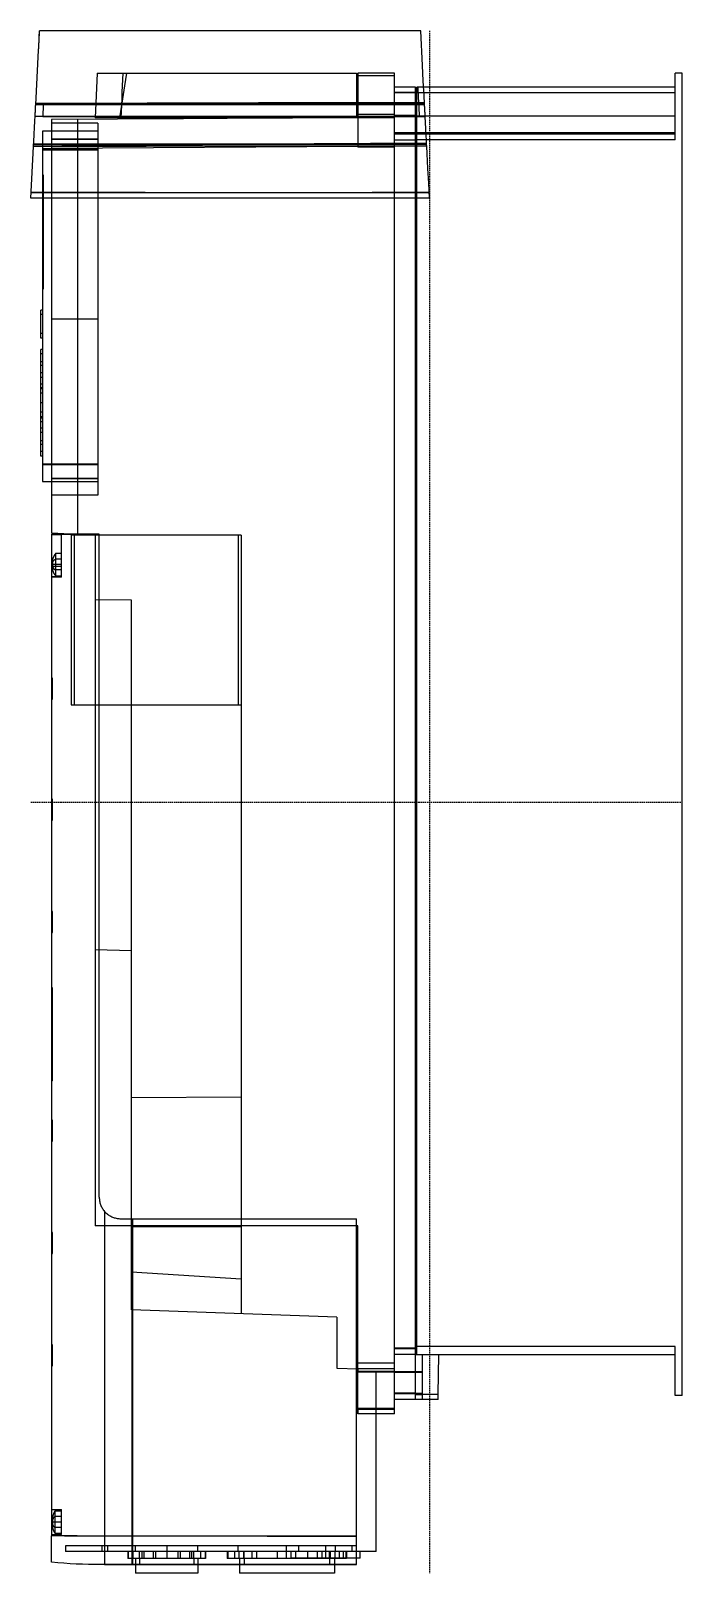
# Model space of a CAD drawing. Extents: x 0 to 232, y 0 to 549.
import ezdxf

# ---------------------------------------------------------------- set-up
doc = ezdxf.new("R2010")
doc.units = 0
doc.linetypes.add('DASHED', pattern=[0.75, 0.5, -0.25])
doc.layers.add('-15N-THT. THIẾT BỊ ĐÓNG MỞ', color=40, linetype='CONTINUOUS')

# ---------------------------------------------------------------- blocks, each defined once
blk = doc.blocks.new('06 - N - SC VSD CHIẾU HÔNG ATV630D15~D22N4')
at = {"layer": '-15N-THT. THIẾT BỊ ĐÓNG MỞ'}
for p, q in [((-229, 272.35), (-228.88, 274.58)), ((-93.13, 274.54), (-228.88, 274.58)), ((-229.18, 268.79), (-229.16, 269.16)), ((-229.16, 269.16), (-229.15, 269.51)), ((-229.15, 269.51), (-229.13, 269.86)), ((-229.13, 269.86), (-229.11, 270.19)), ((-229.11, 270.19), (-229.09, 270.5)), ((-229.09, 270.5), (-229.08, 270.79)), ((-229.08, 270.79), (-229.06, 271.06)), ((-229.06, 271.06), (-229.05, 271.31)), ((-229.05, 271.31), (-229.04, 271.54)), ((-229.04, 271.54), (-229.03, 271.75)), ((-229.03, 271.75), (-229.02, 271.92)), ((-229.02, 271.92), (-229.01, 272.07)), ((-229.01, 272.2), (-229, 272.29)), ((-229.01, 272.07), (-229.01, 272.2)), ((-229, 272.39), (-228.98, 272.64)), ((-229, 272.29), (-229, 272.35)), ((-228.98, 272.64), (-228.97, 272.88)), ((-228.97, 272.88), (-228.96, 273.1)), ((-228.96, 273.1), (-228.95, 273.3)), ((-228.95, 273.3), (-228.94, 273.49)), ((-228.94, 273.49), (-228.93, 273.66)), ((-228.93, 273.66), (-228.92, 273.82)), ((-228.92, 273.82), (-228.91, 273.95)), ((-228.91, 274.08), (-228.9, 274.18)), ((-228.91, 273.95), (-228.91, 274.08)), ((-228.9, 274.27), (-228.89, 274.35)), ((-228.9, 274.18), (-228.9, 274.27)), ((-228.89, 274.47), (-228.89, 274.48)), ((-228.89, 274.44), (-228.89, 274.47)), ((-228.89, 274.4), (-228.89, 274.44)), ((-228.89, 274.35), (-228.89, 274.4)), ((-92.49, 262.27), (-93.13, 274.54)), ((-230.26, 248.21), (-229.24, 267.65)), ((-229.24, 267.65), (-229.22, 268.04)), ((-229.22, 268.04), (-229.2, 268.42)), ((-229.2, 268.42), (-229.18, 268.79)), ((-208.33, 259.55), (-209.09, 243.55)), ((-208.33, 259.55), (-208.33, 259.55)), ((-208.33, 259.55), (-116, 259.55)), ((-199.26, 259.55), (-199.35, 257.27)), ((-197.92, 259.55), (-198.27, 257.27)), ((-116, 259.55), (-116, 243.55)), ((-116, 259.55), (-116, 259.55)), ((-115.49, 259.55), (-115.49, 244.81)), ((-115.49, 259.55), (-115.49, 259.55)), ((-102.5, 259.55), (-115.49, 259.55)), ((-102.5, 258.56), (-115.49, 258.56)), ((-102.5, 258.54), (-115.49, 258.54)), ((-102.5, 259.55), (-102.5, 259.55)), ((-102.5, -217.86), (-102.5, 259.55)), ((-92.35, 259.55), (-92.49, 262.27)), ((-92.2, 256.83), (-92.35, 259.55)), ((-2.5, 235.76), (-2.5, 259.55)), ((0, 259.55), (-2.5, 259.55)), ((0, -211.36), (0, 259.55)), ((-199.54, 252.7), (-199.64, 250.41)), ((-199.45, 254.98), (-199.54, 252.7)), ((-199.35, 257.27), (-199.45, 254.98)), ((-198.62, 254.98), (-199.33, 250.41)), ((-198.27, 257.27), (-198.62, 254.98)), ((-102.5, 254.55), (-102.5, 254.55)), ((-95, 254.55), (-102.5, 254.55)), ((-95, 254.55), (-95, 254.55)), ((-95, -212.73), (-95, 254.55)), ((-94.5, -196.86), (-94.5, 254.55)), ((-94.5, 254.55), (-94.5, 254.55)), ((-2.5, 254.55), (-94.5, 254.55)), ((-94.17, 254.55), (-94.02, 250.96)), ((-91.92, 251.39), (-92.2, 256.83)), ((-2.5, 254.55), (-2.5, 254.55)), ((-230.33, 247.01), (-230.31, 247.25)), ((-230.31, 247.25), (-230.3, 247.46)), ((-230.3, 247.46), (-230.29, 247.65)), ((-230.29, 247.65), (-230.28, 247.81)), ((-230.28, 247.94), (-230.27, 248.05)), ((-230.28, 247.81), (-230.28, 247.94)), ((-230.27, 248.12), (-230.26, 248.16)), ((-230.27, 248.05), (-230.27, 248.12)), ((-230.25, 248.36), (-230.26, 248.33)), ((-230.26, 248.33), (-230.26, 248.3)), ((-230.26, 248.3), (-230.26, 248.28)), ((-230.26, 248.28), (-230.26, 248.26)), ((-230.26, 248.26), (-230.26, 248.24)), ((-230.26, 248.24), (-230.26, 248.22)), ((-230.26, 248.22), (-230.26, 248.21)), ((-230.26, 248.2), (-230.26, 248.19)), ((-210.43, 248.2), (-230.26, 248.18)), ((-230.26, 248.19), (-230.26, 248.18)), ((-230.26, 248.18), (-230.26, 248.18)), ((-230.26, 248.16), (-230.26, 248.18)), ((-230.26, 248.18), (-230.26, 248.18)), ((-230.26, 248.18), (-230.26, 248.18)), ((-230.25, 248.4), (-230.25, 248.36)), ((-210.41, 248.73), (-230.24, 248.65)), ((-210.41, 248.69), (-230.24, 248.66)), ((-227.61, 248.18), (-227.68, 244.06)), ((-190.59, 248.21), (-210.43, 248.2)), ((-190.58, 248.79), (-210.41, 248.73)), ((-190.58, 248.7), (-210.41, 248.69)), ((-199.68, 248.12), (-200.03, 245.84)), ((-199.74, 248.12), (-199.83, 245.84)), ((-199.64, 250.41), (-199.74, 248.12)), ((-199.33, 250.41), (-199.68, 248.12)), ((-170.74, 248.22), (-190.59, 248.21)), ((-170.74, 248.85), (-190.58, 248.79)), ((-170.74, 248.71), (-190.58, 248.7)), ((-150.89, 248.9), (-170.74, 248.85)), ((-150.89, 248.71), (-170.74, 248.71)), ((-150.89, 248.22), (-170.74, 248.22)), ((-131.44, 248.94), (-150.89, 248.9)), ((-131.43, 248.7), (-150.89, 248.71)), ((-131.42, 248.21), (-150.89, 248.22)), ((-111.61, 248.98), (-131.44, 248.94)), ((-111.6, 248.69), (-131.43, 248.7)), ((-111.59, 248.2), (-131.42, 248.21)), ((-91.79, 249.01), (-111.61, 248.98)), ((-91.78, 248.66), (-111.6, 248.69)), ((-91.75, 248.18), (-111.59, 248.2)), ((-95, 252.59), (-102.5, 252.59)), ((-95, 252.54), (-102.5, 252.54)), ((-95, 252.04), (-95, 252.04)), ((-94.5, 252.04), (-95, 252.04)), ((-94.5, 249.84), (-95, 249.84)), ((-94.5, 249.8), (-95, 249.8)), ((-2.5, 252.55), (-94.5, 252.55)), ((-94.5, 252.04), (-94.5, 252.04)), ((-94.02, 250.96), (-93.84, 247.51)), ((-93.84, 247.51), (-93.66, 244.06)), ((-91.78, 248.66), (-91.92, 251.39)), ((-91.77, 248.62), (-91.78, 248.66)), ((-91.77, 248.58), (-91.77, 248.62)), ((-91.77, 248.54), (-91.77, 248.58)), ((-91.77, 248.5), (-91.77, 248.54)), ((-91.77, 248.47), (-91.77, 248.5)), ((-91.76, 248.43), (-91.77, 248.47)), ((-91.76, 248.4), (-91.76, 248.43)), ((-91.76, 248.36), (-91.76, 248.4)), ((-91.76, 248.33), (-91.76, 248.36)), ((-91.76, 248.3), (-91.76, 248.33)), ((-91.76, 248.28), (-91.76, 248.3)), ((-91.75, 248.26), (-91.76, 248.28)), ((-91.75, 248.24), (-91.75, 248.26)), ((-91.75, 248.22), (-91.75, 248.24)), ((-91.75, 248.2), (-91.75, 248.22)), ((-91.75, 248.19), (-91.75, 248.2)), ((-91.75, 248.18), (-91.75, 248.19)), ((-91.75, 248.18), (-91.75, 248.18)), ((-91.75, 248.16), (-91.75, 248.18)), ((-91.75, 248.18), (-91.75, 248.18)), ((-91.75, 248.18), (-91.75, 248.18)), ((-91.75, 248.12), (-91.75, 248.16)), ((-91.74, 248.05), (-91.75, 248.12)), ((-91.74, 247.94), (-91.74, 248.05)), ((-91.73, 247.81), (-91.74, 247.94)), ((-91.72, 247.65), (-91.73, 247.81)), ((-91.71, 247.47), (-91.72, 247.65)), ((-91.7, 247.25), (-91.71, 247.47)), ((-91.69, 247.01), (-91.7, 247.25)), ((-230.61, 241.6), (-230.58, 242.15)), ((-230.58, 242.15), (-230.55, 242.67)), ((-230.55, 242.67), (-230.53, 243.18)), ((-230.53, 243.18), (-230.5, 243.66)), ((-230.5, 243.66), (-230.48, 244.13)), ((-230.48, 244.13), (-230.45, 244.57)), ((-210.58, 244.07), (-230.48, 244.05)), ((-230.48, 244.05), (-230.48, 244.05)), ((-230.45, 244.57), (-230.43, 244.99)), ((-230.43, 244.99), (-230.41, 245.39)), ((-230.41, 245.39), (-230.39, 245.76)), ((-230.39, 245.76), (-230.37, 246.11)), ((-230.37, 246.11), (-230.36, 246.44)), ((-230.36, 246.44), (-230.34, 246.73)), ((-230.34, 246.73), (-230.33, 247.01)), ((-227.68, 244.06), (-208.48, 244.07)), ((-227.68, 244.06), (-227.68, 244.06)), ((-177.68, 243.26), (-224.61, 243.05)), ((-224.61, 243.05), (-224.61, 95.82)), ((-224.61, 243.05), (-224.61, 243.05)), ((-208.11, 241.69), (-224.61, 241.69)), ((-224.61, 241.69), (-224.61, 241.69)), ((-215.31, 243.09), (-215.31, 243.09)), ((-215.31, 95.33), (-215.31, 243.09)), ((-190.69, 244.09), (-210.58, 244.07)), ((-209.09, 243.55), (-209.09, 243.55)), ((-116, 243.55), (-209.09, 243.55)), ((-208.48, 244.07), (-189.29, 244.09)), ((-208.11, 241.69), (-208.11, 241.69)), ((-208.11, 241.69), (-208.11, 109.22)), ((-200.03, 245.84), (-200.39, 243.55)), ((-199.83, 245.84), (-199.93, 243.55)), ((-170.78, 244.09), (-190.69, 244.09)), ((-189.29, 244.09), (-170.08, 244.09)), ((-162.04, 243.34), (-177.68, 243.26)), ((-150.86, 244.09), (-170.78, 244.09)), ((-170.08, 244.09), (-150.88, 244.09)), ((-115.49, 243.55), (-162.04, 243.34)), ((-150.88, 244.09), (-132.06, 244.09)), ((-131.33, 244.09), (-150.86, 244.09)), ((-132.06, 244.09), (-112.86, 244.07)), ((-111.43, 244.07), (-131.33, 244.09)), ((-116, 243.55), (-116, 243.55)), ((-102.5, 244.85), (-115.49, 244.85)), ((-115.49, 244.81), (-115.49, 233.13)), ((-102.5, 244.81), (-115.49, 244.81)), ((-115.49, 243.55), (-115.49, 243.55)), ((-102.5, 243.55), (-115.49, 243.55)), ((-112.86, 244.07), (-93.66, 244.06)), ((-91.53, 244.05), (-111.43, 244.07)), ((-95, 244.46), (-102.5, 244.46)), ((-95, 244.34), (-102.5, 244.34)), ((-102.5, 243.55), (-102.5, 243.55)), ((-94.5, 242.29), (-95, 242.29)), ((-94.5, 242.12), (-95, 242.12)), ((-2.5, 244.25), (-94.5, 244.25)), ((-93.66, 244.06), (-93.35, 244.06)), ((-93.66, 244.06), (-93.66, 244.06)), ((-93.35, 244.06), (-92.75, 244.05)), ((-92.75, 244.05), (-92.14, 244.05)), ((-92.14, 244.05), (-91.84, 244.05)), ((-91.84, 244.05), (-91.53, 244.05)), ((-91.68, 246.74), (-91.69, 247.01)), ((-91.66, 246.44), (-91.68, 246.74)), ((-91.64, 246.12), (-91.66, 246.44)), ((-91.62, 245.77), (-91.64, 246.12)), ((-91.6, 245.4), (-91.62, 245.77)), ((-91.58, 245.01), (-91.6, 245.4)), ((-91.56, 244.59), (-91.58, 245.01)), ((-91.54, 244.14), (-91.56, 244.59)), ((-91.51, 243.68), (-91.54, 244.14)), ((-91.49, 243.2), (-91.51, 243.68)), ((-91.46, 242.69), (-91.49, 243.2)), ((-91.44, 242.17), (-91.46, 242.69)), ((-91.41, 241.63), (-91.44, 242.17)), ((-91.38, 241.07), (-91.41, 241.63)), ((-230.9, 236.09), (-230.86, 236.74)), ((-230.86, 236.74), (-230.83, 237.39)), ((-230.83, 237.39), (-230.8, 238.03)), ((-230.8, 238.03), (-230.76, 238.66)), ((-230.76, 238.66), (-230.73, 239.28)), ((-230.73, 239.28), (-230.7, 239.88)), ((-230.7, 239.88), (-230.67, 240.47)), ((-230.67, 240.47), (-230.64, 241.04)), ((-230.64, 241.04), (-230.61, 241.6)), ((-227.88, 238.82), (-227.88, 238.82)), ((-227.88, 238.82), (-227.88, 114.13)), ((-208.11, 238.82), (-227.88, 238.82)), ((-208.11, 238.82), (-208.11, 238.82)), ((-95, 238.25), (-102.5, 238.25)), ((-95, 238.24), (-102.5, 238.24)), ((-95, 237.77), (-102.5, 237.77)), ((-95, 237.76), (-102.5, 237.76)), ((-2.5, 238.26), (-94.5, 238.26)), ((-2.5, 237.76), (-94.5, 237.76)), ((-91.35, 240.5), (-91.38, 241.07)), ((-91.32, 239.91), (-91.35, 240.5)), ((-91.29, 239.31), (-91.32, 239.91)), ((-91.25, 238.69), (-91.29, 239.31)), ((-91.22, 238.07), (-91.25, 238.69)), ((-91.19, 237.43), (-91.22, 238.07)), ((-91.15, 236.79), (-91.19, 237.43)), ((-91.12, 236.14), (-91.15, 236.79)), ((-91.08, 235.48), (-91.12, 236.14)), ((-232, 215.05), (-231.04, 233.42)), ((-231.04, 233.42), (-231, 234.09)), ((-210.98, 233.44), (-231.04, 233.42)), ((-210.97, 233.72), (-231.03, 233.56)), ((-231, 234.09), (-230.97, 234.76)), ((-210.95, 234.2), (-231, 234.2)), ((-210.96, 234.14), (-231, 234.11)), ((-230.97, 234.76), (-230.93, 235.43)), ((-230.93, 235.43), (-230.9, 236.09)), ((-227.88, 232.74), (-208.11, 232.74)), ((-208.11, 232.12), (-227.88, 232.12)), ((-224.61, 235.98), (-208.11, 235.98)), ((-208.11, 235.97), (-224.61, 235.97)), ((-115.49, 233.6), (-224.61, 233.51)), ((-115.49, 233.4), (-224.61, 232.72)), ((-190.93, 233.45), (-210.98, 233.44)), ((-190.92, 233.87), (-210.97, 233.72)), ((-190.91, 234.16), (-210.96, 234.14)), ((-190.91, 234.19), (-210.95, 234.2)), ((-170.85, 233.46), (-190.93, 233.45)), ((-170.85, 234.02), (-190.92, 233.87)), ((-170.85, 234.18), (-190.91, 234.19)), ((-170.85, 234.18), (-190.91, 234.16)), ((-150.78, 234.19), (-170.85, 234.18)), ((-150.78, 234.17), (-170.85, 234.18)), ((-150.78, 234.17), (-170.85, 234.02)), ((-150.78, 233.47), (-170.85, 233.46)), ((-131.11, 234.31), (-150.78, 234.17)), ((-131.11, 234.2), (-150.78, 234.19)), ((-131.11, 234.15), (-150.78, 234.17)), ((-131.09, 233.48), (-150.78, 233.47)), ((-111.07, 234.44), (-131.11, 234.31)), ((-111.06, 234.2), (-131.11, 234.2)), ((-111.06, 234.13), (-131.11, 234.15)), ((-111.03, 233.48), (-131.09, 233.48)), ((-102.5, 233.16), (-115.49, 233.16)), ((-102.5, 233.13), (-115.49, 233.13)), ((-91.04, 234.58), (-111.07, 234.44)), ((-91.02, 234.2), (-111.06, 234.2)), ((-91.01, 234.1), (-111.06, 234.13)), ((-90.98, 233.47), (-111.03, 233.48)), ((-95, 235.7), (-102.5, 235.7)), ((-95, 235.67), (-102.5, 235.67)), ((-94.5, 235.73), (-95, 235.73)), ((-94.5, 235.72), (-95, 235.72)), ((-94.5, 235.32), (-95, 235.32)), ((-94.5, 235.3), (-95, 235.3)), ((-94.5, 232.53), (-95, 232.53)), ((-94.5, 232.2), (-95, 232.2)), ((-2.5, 235.76), (-94.5, 235.76)), ((-91.05, 234.81), (-91.08, 235.48)), ((-91.01, 234.14), (-91.05, 234.81)), ((-90.98, 233.47), (-91.01, 234.14)), ((-90.84, 230.84), (-90.98, 233.47)), ((-90.7, 228.21), (-90.84, 230.84)), ((-90.57, 225.58), (-90.7, 228.21)), ((-90.29, 220.32), (-90.57, 225.58)), ((-227.88, 223.32), (-227.88, 223.32)), ((-227.88, 223.32), (-227.58, 223.32)), ((-227.58, 221.76), (-227.88, 221.76)), ((-227.88, 221.71), (-227.58, 221.71)), ((-227.58, 223.32), (-227.58, 223.32)), ((-227.58, 223.32), (-227.58, 182.62)), ((-90.15, 217.68), (-90.29, 220.32)), ((-232, 215.05), (-232, 215.05)), ((-90.01, 215.05), (-232, 215.05)), ((-211.6, 216.97), (-231.9, 216.98)), ((-211.6, 216.91), (-231.9, 216.9)), ((-224.61, 217.07), (-208.11, 217.07)), ((-191.3, 216.97), (-211.6, 216.97)), ((-191.3, 216.93), (-211.6, 216.91)), ((-170.98, 216.96), (-191.3, 216.97)), ((-170.98, 216.94), (-191.3, 216.93)), ((-150.65, 216.96), (-170.98, 216.96)), ((-150.65, 216.95), (-170.98, 216.94)), ((-130.72, 216.95), (-150.65, 216.96)), ((-130.72, 216.96), (-150.65, 216.95)), ((-110.42, 216.97), (-130.72, 216.96)), ((-110.42, 216.94), (-130.72, 216.95)), ((-90.12, 216.98), (-110.42, 216.97)), ((-90.11, 216.93), (-110.42, 216.94)), ((-90.01, 215.05), (-90.15, 217.68)), ((-90.01, 215.05), (-90.01, 215.05)), ((-227.88, 184.29), (-227.58, 184.29)), ((-227.58, 184.25), (-227.88, 184.25)), ((-227.88, 182.62), (-227.88, 182.62)), ((-227.88, 182.62), (-227.58, 182.62)), ((-227.58, 182.62), (-227.58, 182.62)), ((-228.38, 165.17), (-228.38, 175.17)), ((-227.88, 175.17), (-228.38, 175.17)), ((-228.38, 175.17), (-228.38, 175.17)), ((-227.88, 173.57), (-228.38, 173.57)), ((-227.88, 175.17), (-227.88, 175.17)), ((-224.61, 172.04), (-208.11, 172.04)), ((-227.88, 166.77), (-228.38, 166.77)), ((-227.88, 165.17), (-228.38, 165.17)), ((-228.38, 165.17), (-228.38, 165.17)), ((-227.88, 165.17), (-227.88, 165.17)), ((-228.38, 147.17), (-228.38, 161.17)), ((-227.88, 161.17), (-228.38, 161.17)), ((-228.38, 161.17), (-228.38, 161.17)), ((-227.88, 159.57), (-228.38, 159.57)), ((-227.88, 161.17), (-227.88, 161.17)), ((-228.38, 156.87), (-227.88, 156.87)), ((-228.38, 155.57), (-227.88, 155.57)), ((-227.88, 152.77), (-228.38, 152.77)), ((-227.88, 151.17), (-228.38, 151.17)), ((-228.38, 151.17), (-228.38, 151.17)), ((-228.38, 148.87), (-227.88, 148.87)), ((-227.88, 151.17), (-227.88, 151.17)), ((-228.38, 147.57), (-227.88, 147.57)), ((-228.38, 147.37), (-227.88, 147.37)), ((-228.38, 147.17), (-228.38, 147.17)), ((-228.38, 137.17), (-228.38, 147.17)), ((-227.88, 147.17), (-228.38, 147.17)), ((-227.88, 145.57), (-228.38, 145.57)), ((-227.88, 147.17), (-227.88, 147.17)), ((-227.88, 142.17), (-228.38, 142.17)), ((-228.38, 142.17), (-228.38, 142.17)), ((-227.88, 142.17), (-228.38, 142.17)), ((-227.88, 142.17), (-228.38, 142.17)), ((-227.88, 138.77), (-228.38, 138.77)), ((-227.88, 142.17), (-227.88, 142.17)), ((-228.38, 123.17), (-228.38, 137.17)), ((-228.38, 137.17), (-228.38, 137.17)), ((-227.88, 137.17), (-228.38, 137.17)), ((-228.38, 136.97), (-227.88, 136.97)), ((-228.38, 136.8), (-227.88, 136.8)), ((-228.38, 135.47), (-227.88, 135.47)), ((-228.38, 133.17), (-228.38, 133.17)), ((-227.88, 133.17), (-228.38, 133.17)), ((-227.88, 137.17), (-227.88, 137.17)), ((-227.88, 133.17), (-227.88, 133.17)), ((-227.88, 131.57), (-228.38, 131.57)), ((-228.38, 128.77), (-227.88, 128.77)), ((-228.38, 127.47), (-227.88, 127.47)), ((-227.88, 124.77), (-228.38, 124.77)), ((-228.38, 123.17), (-228.38, 123.17)), ((-227.88, 123.17), (-228.38, 123.17)), ((-227.88, 123.17), (-227.88, 123.17)), ((-227.88, 120.45), (-208.11, 120.45)), ((-208.11, 120.09), (-227.88, 120.09)), ((-224.61, 115.36), (-208.11, 115.36)), ((-227.88, 114.13), (-227.88, 114.13)), ((-227.88, 114.13), (-208.11, 114.13)), ((-208.11, 115.1), (-224.61, 115.1)), ((-208.11, 114.13), (-208.11, 114.13)), ((-208.11, 109.22), (-224.61, 109.22)), ((-224.61, 109.22), (-224.61, 109.22)), ((-208.11, 109.22), (-208.11, 109.22)), ((-224.61, 95.82), (-209.11, 95)), ((-224.61, 95.82), (-224.61, 95.82)), ((-224.61, 95.39), (-224.61, -261.22)), ((-224.61, 95.39), (-221.11, 95.39)), ((-224.61, 95.3), (-221.11, 95.3)), ((-220.34, 95.39), (-221.11, 95.39)), ((-221.11, 80.11), (-221.11, 95.39)), ((-220, 95.3), (-221.11, 95.3)), ((-219.57, 95.39), (-220.34, 95.39)), ((-218.89, 95.3), (-220, 95.3)), ((-218.8, 95.39), (-219.57, 95.39)), ((-217.77, 95.3), (-218.89, 95.3)), ((-218.03, 95.39), (-218.8, 95.39)), ((-217.26, 95.39), (-218.03, 95.39)), ((-216.66, 95.3), (-217.77, 95.3)), ((-210.06, 95.05), (-217.58, 95.05)), ((-217.58, 95.05), (-217.58, 34.55)), ((-216.49, 95.39), (-217.26, 95.39)), ((-215.54, 95.3), (-216.66, 95.3)), ((-216.61, 95.05), (-216.61, 34.55)), ((-215.09, 95.39), (-216.49, 95.39)), ((-214.42, 95.3), (-215.54, 95.3)), ((-215.31, 95.33), (-215.31, 95.33)), ((-213.7, 95.39), (-215.09, 95.39)), ((-213.31, 95.3), (-214.42, 95.3)), ((-212.3, 95.39), (-213.7, 95.39)), ((-212.19, 95.3), (-213.31, 95.3)), ((-207.63, 95.39), (-212.3, 95.39)), ((-211.07, 95.3), (-212.19, 95.3)), ((-207.63, 95.3), (-211.07, 95.3)), ((-210.06, 95.05), (-210.06, 95.05)), ((-209.11, 95.05), (-209.11, -150.86)), ((-209.11, 95.05), (-209.11, 95.05)), ((-157.11, 95.05), (-209.11, 95.05)), ((-209.11, 95), (-209.11, 95)), ((-207.63, -140.72), (-207.63, 95.39)), ((-158.07, 34.55), (-158.07, 95.05)), ((-157.11, 95.05), (-157.11, 95.05)), ((-157.11, 95.05), (-157.11, -182.22)), ((-223.58, 87.94), (-223.63, 87.86)), ((-223.53, 88.02), (-223.58, 87.94)), ((-223.48, 88.1), (-223.53, 88.02)), ((-223.42, 88.18), (-223.48, 88.1)), ((-223.37, 88.26), (-223.42, 88.18)), ((-223.31, 88.34), (-223.37, 88.26)), ((-223.25, 88.42), (-223.31, 88.34)), ((-223.19, 88.49), (-223.25, 88.42)), ((-223.13, 88.57), (-223.19, 88.49)), ((-223.13, 80.54), (-223.13, 88.57)), ((-223.13, 88.57), (-221.11, 88.57)), ((-221.11, 84.6), (-224.61, 84.6)), ((-221.11, 83.86), (-224.61, 83.86)), ((-224.19, 86.62), (-224.21, 86.53)), ((-224.21, 82.57), (-224.21, 86.53)), ((-224.19, 82.48), (-224.21, 82.57)), ((-224.16, 86.72), (-224.19, 86.62)), ((-224.16, 82.39), (-224.19, 82.48)), ((-224.12, 86.81), (-224.16, 86.72)), ((-224.12, 82.3), (-224.16, 82.39)), ((-224.09, 86.9), (-224.12, 86.81)), ((-224.06, 86.99), (-224.09, 86.9)), ((-224.02, 87.08), (-224.06, 86.99)), ((-223.98, 87.17), (-224.02, 87.08)), ((-223.94, 87.26), (-223.98, 87.17)), ((-223.9, 87.34), (-223.94, 87.26)), ((-223.86, 87.43), (-223.9, 87.34)), ((-223.82, 87.52), (-223.86, 87.43)), ((-223.77, 87.6), (-223.82, 87.52)), ((-223.73, 87.69), (-223.77, 87.6)), ((-223.68, 87.77), (-223.73, 87.69)), ((-223.63, 87.86), (-223.68, 87.77)), ((-221.11, 86.48), (-223.13, 86.48)), ((-221.11, 82.63), (-223.13, 82.63)), ((-224.61, 80.15), (-224.61, 80.15)), ((-221.11, 80.15), (-224.61, 80.15)), ((-224.61, 80.11), (-224.61, 80.11)), ((-221.11, 80.11), (-224.61, 80.11)), ((-224.09, 82.21), (-224.12, 82.3)), ((-224.06, 82.12), (-224.09, 82.21)), ((-224.02, 82.03), (-224.06, 82.12)), ((-223.98, 81.94), (-224.02, 82.03)), ((-223.94, 81.85), (-223.98, 81.94)), ((-223.9, 81.76), (-223.94, 81.85)), ((-223.86, 81.67), (-223.9, 81.76)), ((-223.82, 81.59), (-223.86, 81.67)), ((-223.77, 81.5), (-223.82, 81.59)), ((-223.73, 81.42), (-223.77, 81.5)), ((-223.68, 81.33), (-223.73, 81.42)), ((-223.63, 81.25), (-223.68, 81.33)), ((-223.58, 81.17), (-223.63, 81.25)), ((-223.53, 81.08), (-223.58, 81.17)), ((-223.48, 81), (-223.53, 81.08)), ((-223.42, 80.92), (-223.48, 81)), ((-223.37, 80.84), (-223.42, 80.92)), ((-223.31, 80.77), (-223.37, 80.84)), ((-223.25, 80.69), (-223.31, 80.77)), ((-223.19, 80.61), (-223.25, 80.69)), ((-223.13, 80.54), (-223.19, 80.61)), ((-223.13, 80.54), (-221.11, 80.54)), ((-221.11, 80.15), (-221.11, 80.15)), ((-221.11, 80.11), (-221.11, 80.11)), ((-209.11, 72.02), (-209.11, 72.02)), ((-196.11, 71.83), (-209.11, 72.02)), ((-196.11, 71.83), (-196.11, 71.83)), ((-196.11, -151.25), (-196.11, 71.83)), ((-224.31, 44.12), (-224.61, 44.12)), ((-224.31, 36.64), (-224.31, 44.12)), ((-224.31, 43.41), (-224.61, 43.41)), ((-224.31, 36.87), (-224.61, 36.87)), ((-224.61, 36.64), (-224.31, 36.64)), ((-217.58, 34.55), (-157.11, 34.55)), ((-224.31, 1.01), (-224.61, 1.01)), ((-224.31, 0.3), (-224.61, 0.3)), ((-224.31, -6.47), (-224.31, 1.01)), ((-224.31, -6.25), (-224.61, -6.25)), ((-224.61, -6.47), (-224.31, -6.47)), ((-224.31, -38.99), (-224.61, -38.99)), ((-224.31, -39.7), (-224.61, -39.7)), ((-224.31, -46.47), (-224.31, -38.99)), ((-224.31, -46.25), (-224.61, -46.25)), ((-224.61, -46.47), (-224.31, -46.47)), ((-209.11, -52.66), (-209.11, -52.66)), ((-196.11, -53.02), (-209.11, -52.66)), ((-196.11, -53.02), (-196.11, -53.02)), ((-224.31, -66.16), (-224.61, -66.16)), ((-224.61, -66.16), (-224.61, -66.16)), ((-224.31, -99.3), (-224.31, -66.16)), ((-224.31, -66.16), (-224.31, -66.16)), ((-224.31, -73.73), (-224.61, -73.73)), ((-224.31, -78.99), (-224.61, -78.99)), ((-224.31, -79.22), (-224.61, -79.22)), ((-224.31, -85.76), (-224.61, -85.76)), ((-224.61, -86.47), (-224.31, -86.47)), ((-224.61, -91.73), (-224.31, -91.73)), ((-224.31, -99.3), (-224.61, -99.3)), ((-157.11, -105.06), (-196.11, -105.3)), ((-196.11, -105.3), (-196.11, -105.3)), ((-157.11, -105.06), (-157.11, -105.06)), ((-224.31, -113.29), (-224.61, -113.29)), ((-224.31, -114), (-224.61, -114)), ((-224.31, -120.77), (-224.31, -113.29)), ((-224.31, -120.55), (-224.61, -120.55)), ((-224.61, -120.77), (-224.31, -120.77)), ((-207.63, -140.72), (-207.63, -140.72)), ((-207.63, -140.72), (-207.62, -141.05)), ((-207.62, -141.05), (-207.6, -141.38)), ((-207.6, -141.38), (-207.56, -141.71)), ((-207.56, -141.71), (-207.51, -142.04)), ((-207.51, -142.04), (-207.45, -142.36)), ((-207.45, -142.36), (-207.37, -142.69)), ((-207.37, -142.69), (-207.27, -143.01)), ((-207.27, -143.01), (-207.16, -143.33)), ((-207.16, -143.33), (-207.04, -143.65)), ((-207.04, -143.65), (-206.9, -143.97)), ((-206.9, -143.97), (-206.75, -144.28)), ((-206.75, -144.28), (-206.58, -144.58)), ((-206.58, -144.58), (-206.39, -144.88)), ((-206.39, -144.88), (-206.19, -145.18)), ((-206.19, -145.18), (-205.97, -145.47)), ((-205.97, -145.47), (-205.74, -145.75)), ((-205.78, -145.7), (-205.78, -145.7)), ((-205.78, -145.7), (-205.78, -271.44)), ((-205.74, -145.75), (-205.49, -146.02)), ((-205.49, -146.02), (-205.23, -146.28)), ((-205.23, -146.28), (-204.95, -146.53)), ((-204.95, -146.53), (-204.66, -146.76)), ((-204.66, -146.76), (-204.36, -146.98)), ((-204.36, -146.98), (-204.07, -147.18)), ((-204.07, -147.18), (-203.78, -147.35)), ((-203.78, -147.35), (-203.49, -147.51)), ((-203.49, -147.51), (-203.19, -147.65)), ((-203.19, -147.65), (-202.89, -147.79)), ((-202.89, -147.79), (-202.58, -147.91)), ((-202.58, -147.91), (-202.27, -148.01)), ((-202.27, -148.01), (-201.95, -148.1)), ((-201.95, -148.1), (-201.63, -148.18)), ((-201.63, -148.18), (-201.3, -148.25)), ((-201.3, -148.25), (-200.97, -148.3)), ((-224.31, -153.29), (-224.61, -153.29)), ((-224.31, -160.77), (-224.31, -153.29)), ((-115.48, -150.86), (-209.11, -150.86)), ((-209.11, -150.86), (-209.11, -150.86)), ((-200.97, -148.3), (-200.64, -148.33)), ((-200.64, -148.33), (-200.31, -148.35)), ((-200.31, -148.35), (-199.98, -148.36)), ((-199.98, -148.36), (-199.98, -148.36)), ((-199.98, -148.36), (-187.93, -148.36)), ((-196.11, -150.86), (-196.11, -150.86)), ((-196.11, -180.86), (-196.11, -151.25)), ((-157.11, -151.39), (-196.11, -151.25)), ((-195.85, -271.45), (-195.85, -148.36)), ((-195.62, -271.44), (-195.62, -148.36)), ((-187.93, -148.36), (-151.77, -148.36)), ((-157.11, -150.86), (-157.11, -150.86)), ((-151.77, -148.36), (-140.1, -148.36)), ((-140.1, -148.36), (-116, -148.36)), ((-116, -271.44), (-116, -148.36)), ((-116, -148.36), (-116, -148.36)), ((-115.48, -201.86), (-115.48, -150.86)), ((-115.48, -150.86), (-115.48, -150.86)), ((-224.31, -154), (-224.61, -154)), ((-224.31, -160.55), (-224.61, -160.55)), ((-224.61, -160.77), (-224.31, -160.77)), ((-184.97, -168.12), (-196.11, -167.44)), ((-179.4, -168.47), (-184.97, -168.12)), ((-173.83, -168.81), (-179.4, -168.47)), ((-162.69, -169.49), (-173.83, -168.81)), ((-157.11, -169.83), (-162.69, -169.49)), ((-196.11, -180.86), (-196.11, -180.86)), ((-123, -183.43), (-196.11, -180.86)), ((-157.11, -182.22), (-157.11, -182.22)), ((-123, -183.43), (-123, -201.63)), ((-123, -183.43), (-123, -183.43)), ((-224.31, -193.29), (-224.61, -193.29)), ((-224.31, -194), (-224.61, -194)), ((-224.31, -200.77), (-224.31, -193.29)), ((-95, -194.5), (-102.5, -194.5)), ((-95, -194.64), (-102.5, -194.64)), ((-102.5, -196.72), (-102.5, -196.72)), ((-94.5, -196.72), (-102.5, -196.72)), ((-95, -196.72), (-95, -196.72)), ((-2.5, -196.86), (-95, -196.86)), ((-95, -196.86), (-95, -196.86)), ((-2.5, -193.86), (-94.5, -193.86)), ((-94.5, -196.72), (-94.5, -196.72)), ((-94.5, -196.86), (-94.5, -196.86)), ((-92.5, -196.86), (-92.5, -196.86)), ((-92.5, -212.73), (-92.5, -196.86)), ((-86.86, -210.83), (-86.62, -196.86)), ((-86.62, -196.86), (-86.62, -196.86)), ((-2.5, -211.36), (-2.5, -193.86)), ((-2.5, -196.86), (-2.5, -196.86)), ((-224.31, -200.55), (-224.61, -200.55)), ((-224.61, -200.77), (-224.31, -200.77)), ((-123, -201.63), (-115.5, -201.77)), ((-123, -201.63), (-123, -201.63)), ((-115.5, -201.77), (-115.5, -201.77)), ((-115.5, -202.87), (-115.5, -201.77)), ((-115.5, -201.86), (-115.5, -201.86)), ((-102.5, -201.86), (-115.5, -201.86)), ((-115.49, -202.68), (-115.5, -202.68)), ((-115.49, -202.87), (-115.5, -202.87)), ((-115.5, -217.86), (-115.5, -202.87)), ((-115.49, -201.86), (-115.49, -201.86)), ((-115.49, -201.86), (-115.49, -202.96)), ((-102.5, -202.73), (-115.49, -202.73)), ((-102.5, -202.96), (-115.49, -202.96)), ((-102.5, -199.81), (-115.48, -199.81)), ((-102.5, -199.85), (-115.48, -199.85)), ((-115.48, -201.86), (-115.48, -201.86)), ((-109, -266.86), (-109, -202.73)), ((-102.5, -201.86), (-102.5, -201.86)), ((-92.5, -202.93), (-102.5, -202.93)), ((-102.5, -202.99), (-92.5, -202.99)), ((-95, -210.46), (-102.5, -210.46)), ((-95, -210.76), (-102.5, -210.76)), ((-102.5, -212.73), (-102.5, -212.73)), ((-86.89, -212.73), (-102.5, -212.73)), ((-95, -210.52), (-92.5, -210.52)), ((-95, -210.57), (-92.5, -210.57)), ((-95, -210.71), (-92.5, -210.71)), ((-95, -210.83), (-92.5, -210.83)), ((-95, -210.9), (-92.5, -210.9)), ((-95, -210.93), (-92.5, -210.93)), ((-95, -212.73), (-95, -212.73)), ((-92.5, -210.83), (-86.86, -210.83)), ((-92.5, -210.88), (-86.86, -210.88)), ((-92.5, -212.73), (-92.5, -212.73)), ((-86.89, -212.24), (-86.88, -212.13)), ((-86.89, -212.34), (-86.89, -212.24)), ((-86.89, -212.43), (-86.89, -212.34)), ((-86.89, -212.51), (-86.89, -212.43)), ((-86.89, -212.57), (-86.89, -212.51)), ((-86.89, -212.63), (-86.89, -212.57)), ((-86.89, -212.67), (-86.89, -212.63)), ((-86.89, -212.71), (-86.89, -212.67)), ((-86.89, -212.72), (-86.89, -212.71)), ((-86.89, -212.73), (-86.89, -212.72)), ((-86.89, -212.73), (-86.89, -212.73)), ((-86.88, -211.75), (-86.87, -211.61)), ((-86.88, -211.88), (-86.88, -211.75)), ((-86.88, -212.01), (-86.88, -211.88)), ((-86.88, -212.13), (-86.88, -212.01)), ((-86.87, -211.15), (-86.86, -210.99)), ((-86.87, -211.31), (-86.87, -211.15)), ((-86.87, -211.46), (-86.87, -211.31)), ((-86.87, -211.61), (-86.87, -211.46)), ((-86.86, -210.99), (-86.86, -210.83)), ((0, -211.36), (-2.5, -211.36)), ((-115.49, -215.76), (-115.5, -215.76)), ((-115.49, -216.34), (-115.5, -216.34)), ((-102.5, -217.86), (-115.5, -217.86)), ((-115.5, -217.86), (-115.5, -217.86)), ((-115.49, -215.76), (-115.49, -217.86)), ((-102.5, -215.93), (-115.49, -215.93)), ((-102.5, -216.31), (-115.49, -216.31)), ((-115.49, -217.86), (-115.49, -217.86)), ((-102.5, -217.86), (-102.5, -217.86)), ((-224.61, -251.91), (-221.11, -251.91)), ((-223.54, -252.58), (-223.58, -252.66)), ((-223.49, -252.5), (-223.54, -252.58)), ((-223.45, -252.42), (-223.49, -252.5)), ((-223.4, -252.34), (-223.45, -252.42)), ((-223.4, -252.34), (-223.4, -260.38)), ((-223.4, -252.34), (-221.11, -252.34)), ((-221.11, -260.81), (-221.11, -251.91)), ((-221.11, -256.36), (-224.61, -256.36)), ((-224.19, -254.27), (-224.21, -254.36)), ((-224.21, -258.36), (-224.21, -254.36)), ((-224.17, -254.18), (-224.19, -254.27)), ((-224.15, -254.1), (-224.17, -254.18)), ((-224.12, -254.01), (-224.15, -254.1)), ((-224.1, -253.92), (-224.12, -254.01)), ((-224.07, -253.84), (-224.1, -253.92)), ((-224.04, -253.75), (-224.07, -253.84)), ((-224.01, -253.66), (-224.04, -253.75)), ((-223.98, -253.58), (-224.01, -253.66)), ((-223.95, -253.49), (-223.98, -253.58)), ((-223.92, -253.41), (-223.95, -253.49)), ((-223.89, -253.32), (-223.92, -253.41)), ((-223.85, -253.24), (-223.89, -253.32)), ((-223.82, -253.15), (-223.85, -253.24)), ((-223.78, -253.07), (-223.82, -253.15)), ((-223.74, -252.99), (-223.78, -253.07)), ((-223.7, -252.91), (-223.74, -252.99)), ((-223.66, -252.82), (-223.7, -252.91)), ((-223.62, -252.74), (-223.66, -252.82)), ((-223.58, -252.66), (-223.62, -252.74)), ((-221.11, -254.44), (-223.4, -254.44)), ((-224.61, -260.81), (-221.11, -260.81)), ((-220.03, -261.28), (-224.61, -261.22)), ((-224.61, -270.66), (-224.61, -261.22)), ((-220.03, -261.36), (-224.61, -261.31)), ((-224.19, -258.45), (-224.21, -258.36)), ((-224.17, -258.54), (-224.19, -258.45)), ((-224.15, -258.63), (-224.17, -258.54)), ((-224.12, -258.71), (-224.15, -258.63)), ((-224.1, -258.8), (-224.12, -258.71)), ((-224.07, -258.89), (-224.1, -258.8)), ((-224.04, -258.97), (-224.07, -258.89)), ((-224.01, -259.06), (-224.04, -258.97)), ((-223.98, -259.15), (-224.01, -259.06)), ((-223.95, -259.23), (-223.98, -259.15)), ((-223.92, -259.32), (-223.95, -259.23)), ((-223.89, -259.4), (-223.92, -259.32)), ((-223.85, -259.49), (-223.89, -259.4)), ((-223.82, -259.57), (-223.85, -259.49)), ((-223.78, -259.65), (-223.82, -259.57)), ((-223.74, -259.74), (-223.78, -259.65)), ((-223.7, -259.82), (-223.74, -259.74)), ((-223.66, -259.9), (-223.7, -259.82)), ((-223.62, -259.98), (-223.66, -259.9)), ((-223.58, -260.06), (-223.62, -259.98)), ((-223.54, -260.14), (-223.58, -260.06)), ((-223.49, -260.22), (-223.54, -260.14)), ((-223.45, -260.3), (-223.49, -260.22)), ((-223.4, -260.38), (-223.45, -260.3)), ((-221.11, -258.29), (-223.4, -258.29)), ((-223.4, -260.38), (-221.11, -260.38)), ((-215.44, -261.32), (-220.03, -261.28)), ((-215.44, -261.39), (-220.03, -261.36)), ((-210.83, -261.34), (-215.44, -261.32)), ((-210.83, -261.4), (-215.44, -261.39)), ((-203.05, -261.36), (-210.83, -261.34)), ((-203.05, -261.4), (-210.83, -261.4)), ((-198.45, -261.37), (-203.05, -261.36)), ((-198.45, -261.39), (-203.05, -261.4)), ((-193.85, -261.37), (-198.45, -261.37)), ((-193.85, -261.39), (-198.45, -261.39)), ((-189.25, -261.38), (-193.85, -261.37)), ((-189.25, -261.39), (-193.85, -261.39)), ((-184.65, -261.39), (-189.25, -261.38)), ((-184.65, -261.39), (-189.25, -261.39)), ((-180.04, -261.39), (-184.65, -261.39)), ((-180.04, -261.4), (-184.65, -261.39)), ((-175.44, -261.39), (-180.04, -261.39)), ((-175.44, -261.41), (-180.04, -261.4)), ((-170.84, -261.39), (-175.44, -261.39)), ((-170.84, -261.41), (-175.44, -261.41)), ((-166.24, -261.38), (-170.84, -261.39)), ((-166.24, -261.42), (-170.84, -261.41)), ((-152.43, -261.38), (-166.24, -261.38)), ((-161.64, -261.43), (-166.24, -261.42)), ((-157.03, -261.44), (-161.64, -261.43)), ((-152.43, -261.45), (-157.03, -261.44)), ((-147.83, -261.38), (-152.43, -261.38)), ((-147.83, -261.46), (-152.43, -261.45)), ((-143.61, -261.38), (-147.83, -261.38)), ((-143.61, -261.46), (-147.83, -261.46)), ((-139.01, -261.38), (-143.61, -261.38)), ((-139.01, -261.47), (-143.61, -261.46)), ((-134.41, -261.38), (-139.01, -261.38)), ((-134.41, -261.48), (-139.01, -261.47)), ((-129.81, -261.37), (-134.41, -261.38)), ((-129.81, -261.49), (-134.41, -261.48)), ((-125.2, -261.37), (-129.81, -261.37)), ((-125.2, -261.49), (-129.81, -261.49)), ((-120.6, -261.37), (-125.2, -261.37)), ((-120.6, -261.5), (-125.2, -261.49)), ((-116, -261.37), (-120.6, -261.37)), ((-116, -261.51), (-120.6, -261.5)), ((-116, -264.86), (-219.61, -264.86)), ((-219.61, -264.86), (-219.61, -266.86)), ((-219.61, -264.86), (-219.61, -264.86)), ((-219.61, -266.86), (-219.61, -266.86)), ((-109, -266.86), (-219.61, -266.86)), ((-206.61, -266.86), (-206.61, -264.86)), ((-206.61, -264.86), (-206.61, -264.86)), ((-206.61, -266.86), (-206.61, -266.86)), ((-204.61, -266.86), (-204.61, -264.86)), ((-204.61, -264.86), (-204.61, -264.86)), ((-204.61, -266.86), (-204.61, -266.86)), ((-197.5, -266.86), (-197.5, -269.35)), ((-197.29, -266.86), (-197.29, -269.35)), ((-195.68, -266.86), (-195.68, -269.35)), ((-194.71, -266.86), (-194.71, -264.86)), ((-193.25, -269.35), (-193.25, -266.86)), ((-192.51, -266.86), (-192.51, -269.35)), ((-191.7, -266.86), (-191.7, -269.35)), ((-188.4, -266.86), (-188.4, -269.35)), ((-187.59, -266.86), (-187.59, -269.35)), ((-183.61, -264.86), (-183.61, -269.35)), ((-179.64, -266.86), (-179.64, -269.35)), ((-178.83, -266.86), (-178.83, -269.35)), ((-175.53, -266.86), (-175.53, -269.35)), ((-174.72, -266.86), (-174.72, -269.35)), ((-173.97, -269.35), (-173.97, -266.86)), ((-172.51, -266.86), (-172.51, -264.86)), ((-171.55, -266.86), (-171.55, -269.35)), ((-169.94, -266.86), (-169.94, -269.35)), ((-169.73, -266.86), (-169.73, -269.35)), ((-162.07, -266.86), (-162.07, -269.35)), ((-161.82, -266.86), (-161.82, -269.35)), ((-159.41, -266.86), (-159.41, -269.35)), ((-158.11, -266.86), (-158.11, -264.86)), ((-157.94, -266.86), (-157.94, -269.35)), ((-156.24, -266.86), (-156.24, -269.35)), ((-155.99, -269.35), (-155.99, -266.86)), ((-153.27, -266.86), (-153.27, -269.35)), ((-151.57, -266.86), (-151.57, -269.35)), ((-144.3, -266.86), (-144.3, -266.86)), ((-144.3, -266.86), (-144.3, -269.35)), ((-141, -264.86), (-141, -269.35)), ((-139.3, -269.25), (-139.3, -266.86)), ((-137.7, -266.86), (-137.7, -266.86)), ((-137.7, -266.86), (-137.7, -269.35)), ((-136.5, -266.86), (-136.5, -264.86)), ((-133.35, -269.25), (-133.35, -266.86)), ((-130.05, -266.86), (-130.05, -269.35)), ((-128.34, -266.86), (-128.34, -269.35)), ((-127, -264.86), (-127, -269.25)), ((-125.62, -269.35), (-125.62, -266.86)), ((-125.38, -266.86), (-125.38, -269.35)), ((-123.67, -266.86), (-123.67, -269.35)), ((-123.5, -266.86), (-123.5, -264.86)), ((-122.21, -266.86), (-122.21, -269.35)), ((-120.65, -269.25), (-120.65, -266.86)), ((-119.8, -266.86), (-119.8, -269.35)), ((-119.54, -266.86), (-119.54, -269.35)), ((-117.5, -266.86), (-117.5, -264.86)), ((-114.7, -269.25), (-114.7, -266.86)), ((-222.42, -270.87), (-224.61, -270.66)), ((-224.61, -270.66), (-224.61, -270.66)), ((-220.22, -271.05), (-222.42, -270.87)), ((-218.02, -271.21), (-220.22, -271.05)), ((-215.82, -271.33), (-218.02, -271.21)), ((-213.61, -271.4), (-215.82, -271.33)), ((-211.41, -271.43), (-213.61, -271.4)), ((-203.6, -271.45), (-211.41, -271.43)), ((-202.72, -271.45), (-211.41, -271.43)), ((-205.78, -271.44), (-205.77, -271.44)), ((-205.77, -271.44), (-205.69, -271.44)), ((-205.69, -271.44), (-205.62, -271.44)), ((-205.62, -271.44), (-205.52, -271.44)), ((-205.52, -271.44), (-205.41, -271.44)), ((-205.41, -271.44), (-205.28, -271.44)), ((-205.28, -271.44), (-205.13, -271.44)), ((-205.13, -271.44), (-204.96, -271.44)), ((-204.96, -271.44), (-204.76, -271.44)), ((-204.76, -271.44), (-204.55, -271.44)), ((-204.55, -271.44), (-204.32, -271.44)), ((-204.32, -271.44), (-204.07, -271.44)), ((-204.07, -271.44), (-203.81, -271.44)), ((-203.81, -271.44), (-203.53, -271.44)), ((-198.97, -271.45), (-203.6, -271.45)), ((-203.53, -271.44), (-203.24, -271.44)), ((-203.24, -271.44), (-202.93, -271.44)), ((-202.93, -271.44), (-202.61, -271.44)), ((-197.21, -271.45), (-202.72, -271.45)), ((-202.61, -271.44), (-202.28, -271.44)), ((-202.28, -271.44), (-201.93, -271.44)), ((-201.93, -271.44), (-201.57, -271.44)), ((-201.57, -271.44), (-201.19, -271.44)), ((-201.19, -271.44), (-200.81, -271.44)), ((-200.81, -271.44), (-200.42, -271.44)), ((-200.42, -271.44), (-200.01, -271.44)), ((-200.01, -271.44), (-199.6, -271.44)), ((-199.6, -271.44), (-199.18, -271.44)), ((-199.18, -271.44), (-198.75, -271.44)), ((-194.34, -271.45), (-198.97, -271.45)), ((-198.75, -271.44), (-198.31, -271.44)), ((-198.31, -271.44), (-197.87, -271.44)), ((-197.87, -271.44), (-197.43, -271.44)), ((-169.73, -269.35), (-197.5, -269.35)), ((-197.43, -271.44), (-196.98, -271.44)), ((-191.69, -271.45), (-197.21, -271.45)), ((-196.98, -271.44), (-196.53, -271.44)), ((-196.53, -271.44), (-196.07, -271.44)), ((-196.07, -271.44), (-195.62, -271.44)), ((-195.62, -271.44), (-184.21, -271.44)), ((-194.73, -269.35), (-194.73, -274.56)), ((-172.5, -274.56), (-194.73, -274.56)), ((-189.71, -271.44), (-194.34, -271.45)), ((-193.25, -269.35), (-193.25, -271.45)), ((-186.18, -271.44), (-191.69, -271.45)), ((-185.08, -271.44), (-189.71, -271.44)), ((-181.77, -271.44), (-186.18, -271.44)), ((-180.45, -271.44), (-185.08, -271.44)), ((-184.21, -271.44), (-172.77, -271.44)), ((-177.36, -271.44), (-181.77, -271.44)), ((-175.82, -271.44), (-180.45, -271.44)), ((-172.95, -271.44), (-177.36, -271.44)), ((-171.19, -271.44), (-175.82, -271.44)), ((-173.97, -269.35), (-173.97, -271.44)), ((-168.54, -271.45), (-172.95, -271.44)), ((-172.77, -271.44), (-161.29, -271.44)), ((-172.5, -269.35), (-172.5, -274.56)), ((-166.55, -271.45), (-171.19, -271.44)), ((-164.13, -271.45), (-168.54, -271.45)), ((-161.92, -271.45), (-166.55, -271.45)), ((-159.72, -271.45), (-164.13, -271.45)), ((-157.94, -269.35), (-162.07, -269.35)), ((-157.29, -271.45), (-161.92, -271.45)), ((-161.29, -271.44), (-149.83, -271.44)), ((-155.31, -271.45), (-159.72, -271.45)), ((-119.54, -269.35), (-157.94, -269.35)), ((-157.73, -269.35), (-157.73, -274.56)), ((-123.88, -274.56), (-157.73, -274.56)), ((-152.66, -271.46), (-157.29, -271.45)), ((-155.99, -269.35), (-155.99, -271.45)), ((-150.9, -271.46), (-155.31, -271.45)), ((-148.03, -271.46), (-152.66, -271.46)), ((-146.49, -271.46), (-150.9, -271.46)), ((-149.83, -271.44), (-138.79, -271.44)), ((-143.79, -271.46), (-148.03, -271.46)), ((-142.46, -271.46), (-146.49, -271.46)), ((-144.3, -269.35), (-144.3, -269.35)), ((-139.15, -271.46), (-143.79, -271.46)), ((-138.05, -271.46), (-142.46, -271.46)), ((-114.7, -269.25), (-139.3, -269.25)), ((-134.52, -271.46), (-139.15, -271.46)), ((-138.79, -271.44), (-127.39, -271.44)), ((-133.64, -271.46), (-138.05, -271.46)), ((-137.7, -269.35), (-137.7, -269.35)), ((-129.89, -271.46), (-134.52, -271.46)), ((-129.23, -271.46), (-133.64, -271.46)), ((-125.26, -271.45), (-129.89, -271.46)), ((-124.82, -271.45), (-129.23, -271.46)), ((-127.39, -271.44), (-116, -271.44)), ((-125.62, -269.35), (-125.62, -271.45)), ((-120.63, -271.45), (-125.26, -271.45)), ((-120.41, -271.45), (-124.82, -271.45)), ((-123.88, -269.35), (-123.88, -274.56)), ((-116, -271.44), (-120.63, -271.45)), ((-116, -271.44), (-120.41, -271.45)), ((-116, -271.44), (-116, -271.44))]:
    blk.add_line(p, q, dxfattribs=at)
at = {"layer": '-15N-THT. THIẾT BỊ ĐÓNG MỞ', "color": 6, "linetype": 'DASHED'}
for p, q in [((-90, 274.56), (-90, -274.56)), ((-232, 0), (0, 0))]:
    blk.add_line(p, q, dxfattribs=at)
at = {"layer": '-15N-THT. THIẾT BỊ ĐÓNG MỞ'}
for centre, major_axis, start_param, end_param in [((-218.53, 84.68), (-5.94, 0), -0.683647, -0.29258), ((-218.53, 84.42), (5.94, 0), -2.849012, -2.457946), ((-217.41, -256.16), (-6.98, 0), -0.5406, -0.227702), ((-217.41, -256.56), (6.98, 0), -2.913891, -2.600993)]:
    blk.add_ellipse(centre, major_axis=major_axis, ratio=0.479426, start_param=start_param, end_param=end_param, dxfattribs=at)

msp = doc.modelspace()

# ---------------------------------------------------------------- block references
msp.add_blockref('06 - N - SC VSD CHIẾU HÔNG ATV630D15~D22N4', (232, 274.56))

doc.saveas('drawing.dxf')
